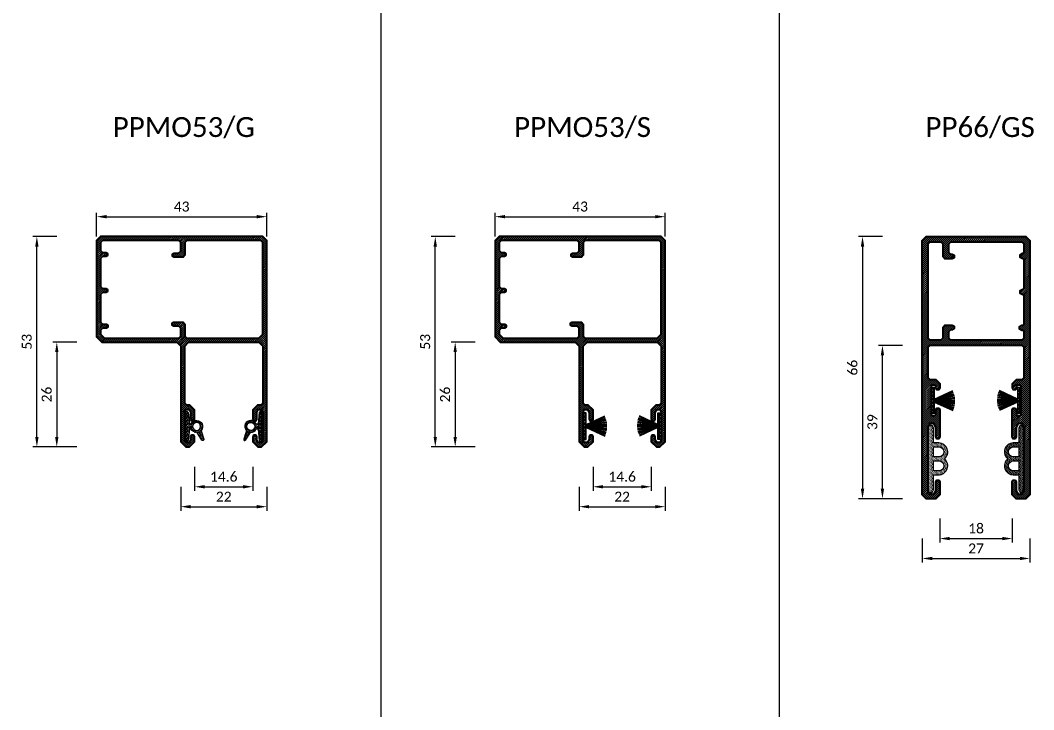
# Model space of a CAD drawing. Header units: millimetres. Extents: x 0 to 7790, y 0 to 17467.
# Drawn here: x 254.6 to 508.9, y 15186.9 to 15360 of the extents above; entities that cross this region are included whole.
import ezdxf

# ---------------------------------------------------------------- set-up
doc = ezdxf.new("R2010")
doc.units = ezdxf.units.MM
doc.header["$PDMODE"] = 35
doc.layers.get('0').update_dxf_attribs({"lineweight": 15})
for name, color, linetype, lineweight in [('_MB_kreskowanie_profile_0.09', 7, 'Continuous', 9), ('_MB_kreskowanie_uszczelki_0.09', 252, 'Continuous', 9), ('_MB_profile_0.25', 7, 'Continuous', 25), ('_MB_ramka_0.15', 124, 'Continuous', 15), ('_MB_solid', 7, 'Continuous', 9), ('_MB_tekst_0.25', 40, 'Continuous', 25), ('_MB_uszczelki_0.15', 140, 'Continuous', 15), ('_MB_wymiar_detal_0.09', 94, 'Continuous', 9)]:
    doc.layers.add(name, color=color, linetype=linetype, lineweight=lineweight)
doc.styles.add('_MB_Calibri_Light_2.5', font='calibril.ttf', dxfattribs={"height": 2.5})
doc.dimstyles.new('_MB_detal', dxfattribs={"dimscale": 10, "dimtxt": 2.5, "dimasz": 2.5, "dimexe": 1, "dimexo": 1, "dimgap": 1.25, "dimtad": 1, "dimdsep": 46, "dimtxsty": '_MB_Calibri_Light_2.5', "dimcen": -2.5, "dimclrd": 256, "dimclre": 256, "dimclrt": 40, "dimazin": 0, "dimtfac": 0.2, "dimtmove": 1, "dimatfit": 1, "dimfxl": 5, "dimfxlon": 1, "dimtolj": 1, "dimlwd": -1, "dimlwe": -1, "dimarcsym": 0})

# ---------------------------------------------------------------- blocks, each defined once
blk = doc.blocks.new('*D581')
at = {"layer": '_MB_wymiar_detal_0.09', "transparency": 16777216}
for p, q in [((268.73, 15279.18), (262.73, 15279.18)), ((263.73, 15276.68), (263.73, 15255.38)), ((268.73, 15252.88), (262.73, 15252.88))]:
    blk.add_line(p, q, dxfattribs=at)
for points in [[(263.31, 15276.68), (264.15, 15276.68), (263.73, 15279.18)], [(263.31, 15255.38), (264.15, 15255.38), (263.73, 15252.88)]]:
    blk.add_solid(points, dxfattribs=at)
at = {"layer": 'Defpoints', "color": 0, "transparency": 16777216}
for p in [(275.03, 15279.18), (263.73, 15252.88), (296.13, 15252.88)]:
    blk.add_point(p, dxfattribs=at)
at = {"layer": '_MB_wymiar_detal_0.09', "color": 40, "transparency": 16777216, "insert": (261.2, 15266.03), "char_height": 2.5, "attachment_point": 5, "rotation": 90, "style": '_MB_Calibri_Light_2.5'}
blk.add_mtext('26', dxfattribs=at)
blk = doc.blocks.new('*D582')
at = {"layer": '_MB_wymiar_detal_0.09', "transparency": 16777216}
for p, q in [((263.73, 15305.68), (257.73, 15305.68)), ((258.73, 15255.38), (258.73, 15303.18)), ((263.73, 15252.88), (257.73, 15252.88))]:
    blk.add_line(p, q, dxfattribs=at)
for points in [[(258.31, 15303.18), (259.15, 15303.18), (258.73, 15305.68)], [(258.31, 15255.38), (259.15, 15255.38), (258.73, 15252.88)]]:
    blk.add_solid(points, dxfattribs=at)
at = {"layer": 'Defpoints', "color": 0, "transparency": 16777216}
for p in [(258.73, 15305.68), (274.72, 15305.68), (296.13, 15252.88)]:
    blk.add_point(p, dxfattribs=at)
at = {"layer": '_MB_wymiar_detal_0.09', "color": 40, "transparency": 16777216, "insert": (256.2, 15279.28), "char_height": 2.5, "attachment_point": 5, "rotation": 90, "style": '_MB_Calibri_Light_2.5'}
blk.add_mtext('53', dxfattribs=at)
blk = doc.blocks.new('*D583')
at = {"layer": '_MB_wymiar_detal_0.09', "transparency": 16777216}
for p, q in [((294.83, 15242.88), (294.83, 15236.88)), ((316.43, 15242.88), (316.43, 15236.88)), ((297.33, 15237.88), (313.93, 15237.88))]:
    blk.add_line(p, q, dxfattribs=at)
for points in [[(297.33, 15238.3), (297.33, 15237.46), (294.83, 15237.88)], [(313.93, 15238.3), (313.93, 15237.46), (316.43, 15237.88)]]:
    blk.add_solid(points, dxfattribs=at)
at = {"layer": 'Defpoints', "color": 0, "transparency": 16777216}
for p in [(294.83, 15254.18), (316.43, 15254.18), (316.43, 15237.88)]:
    blk.add_point(p, dxfattribs=at)
at = {"layer": '_MB_wymiar_detal_0.09', "color": 40, "transparency": 16777216, "insert": (305.63, 15240.39), "char_height": 2.5, "attachment_point": 5, "style": '_MB_Calibri_Light_2.5'}
blk.add_mtext('22', dxfattribs=at)
blk = doc.blocks.new('*D584')
at = {"layer": '_MB_wymiar_detal_0.09', "transparency": 16777216}
for p, q in [((273.73, 15305.68), (273.73, 15311.68)), ((316.43, 15305.68), (316.43, 15311.68)), ((276.23, 15310.68), (313.93, 15310.68))]:
    blk.add_line(p, q, dxfattribs=at)
for points in [[(276.23, 15311.1), (276.23, 15310.26), (273.73, 15310.68)], [(313.93, 15311.1), (313.93, 15310.26), (316.43, 15310.68)]]:
    blk.add_solid(points, dxfattribs=at)
at = {"layer": 'Defpoints', "color": 0, "transparency": 16777216}
for p in [(316.43, 15310.68), (273.73, 15304.68), (316.43, 15304.68)]:
    blk.add_point(p, dxfattribs=at)
at = {"layer": '_MB_wymiar_detal_0.09', "color": 40, "transparency": 16777216, "insert": (295.08, 15313.21), "char_height": 2.5, "attachment_point": 5, "style": '_MB_Calibri_Light_2.5'}
blk.add_mtext('43', dxfattribs=at)
blk = doc.blocks.new('*D585')
at = {"layer": '_MB_wymiar_detal_0.09', "transparency": 16777216}
for p, q in [((298.33, 15247.88), (298.33, 15241.88)), ((312.93, 15247.88), (312.93, 15241.88)), ((300.83, 15242.88), (310.43, 15242.88))]:
    blk.add_line(p, q, dxfattribs=at)
for points in [[(300.83, 15243.3), (300.83, 15242.46), (298.33, 15242.88)], [(310.43, 15243.3), (310.43, 15242.46), (312.93, 15242.88)]]:
    blk.add_solid(points, dxfattribs=at)
at = {"layer": 'Defpoints', "color": 0, "transparency": 16777216}
for p in [(298.33, 15254.78), (312.93, 15254.78), (312.93, 15242.88)]:
    blk.add_point(p, dxfattribs=at)
at = {"layer": '_MB_wymiar_detal_0.09', "color": 40, "transparency": 16777216, "insert": (305.63, 15245.41), "char_height": 2.5, "attachment_point": 5, "style": '_MB_Calibri_Light_2.5'}
blk.add_mtext('\\A1;14.6', dxfattribs=at)
blk = doc.blocks.new("-U1'PR")
at = {"layer": '_MB_kreskowanie_uszczelki_0.09', "transparency": 33554687}
h = blk.add_hatch(dxfattribs=at)
h.set_pattern_fill('DOTS', color=256, scale=0.2, angle=-45, style=0)
h.set_pattern_definition([(315, (-5304.15352, -16174.49385), (0.3367596045, 0.1122532015), [0, -0.3175])])
h.paths.add_polyline_path([(3.4, 0), (3.65, 0.25), (3.65, 0.34), (3.43, 0.59), (0.59, 0.89), (0.5, 0.99), (0.5, 1.26), (0.56, 1.35, 1.144878), (-1.09, 3.83), (-1.19, 3.8), (-3.33, 4.48, 0.876976), (-3.54, 4.03), (-1.65, 2.82), (-1.6, 2.74, 0.293638), (-0.76, 1.35), (-0.7, 1.26), (-0.7, 0.99), (-0.79, 0.89), (-3.63, 0.59), (-3.85, 0.34), (-3.85, 0.25), (-3.6, 0)])
h.paths.add_polyline_path([(-0.1, 3.7, -1), (-0.1, 1.7, -1)], flags=16)
at = {"layer": '_MB_uszczelki_0.15'}
blk.add_lwpolyline([(0.5, 1.26), (0.56, 1.35, 1.144878), (-1.09, 3.83), (-1.19, 3.8), (-3.33, 4.48, 0.876976), (-3.54, 4.03), (-1.65, 2.82), (-1.6, 2.74, 0.293638), (-0.76, 1.35), (-0.7, 1.26), (-0.7, 0.99), (-0.79, 0.89), (-3.63, 0.59), (-3.85, 0.34), (-3.85, 0.25), (-3.6, 0), (3.4, 0), (3.65, 0.25), (3.65, 0.34), (3.43, 0.59), (0.59, 0.89), (0.5, 0.99)], format="xyb", close=True, dxfattribs=at)
blk.add_circle((-0.1, 2.7), 1, dxfattribs=at)
blk = doc.blocks.new("-PPMO'53")
at = {"layer": '_MB_kreskowanie_profile_0.09', "transparency": 33554687}
h = blk.add_hatch(dxfattribs=at)
h.set_pattern_fill('JIS_WOOD', color=256, scale=0.5, style=0)
h.set_pattern_definition([(45, (15124.365, -5139.6025), (-0.2499999996, 0.2499999996), [])])
h.paths.add_polyline_path([(23.1, -26.5), (40.7, -26.5), (41.7, -27.5), (41.7, -41.8), (41.2, -42.3), (40.4, -42.3), (39.2, -43.5), (39.2, -45.8), (39.45, -46.23), (39.95, -46.23), (40.2, -45.8), (40.2, -44.05), (40.58, -43.4), (41.33, -43.4), (41.7, -44.05), (41.7, -51.05), (41.33, -51.7), (40.58, -51.7), (40.2, -51.05), (40.2, -50.3), (39.95, -49.87), (39.45, -49.87), (39.2, -50.3), (39.2, -51.5), (40.5, -52.8), (41.4, -52.8), (42.7, -51.5), (42.7, -1), (41.7, 0), (1, 0), (0, -1), (0, -25.2), (1.3, -26.5), (20.1, -26.5), (21.1, -27.5), (21.1, -51.5), (22.4, -52.8), (23.3, -52.8), (24.6, -51.5), (24.6, -50.3), (24.35, -49.87), (23.85, -49.87), (23.6, -50.3), (23.6, -51.05), (23.23, -51.7), (22.48, -51.7), (22.1, -51.05), (22.1, -44.05), (22.48, -43.4), (23.23, -43.4), (23.6, -44.05), (23.6, -45.8), (23.85, -46.23), (24.35, -46.23), (24.6, -45.8), (24.6, -43.5), (23.4, -42.3), (22.6, -42.3), (22.1, -41.8), (22.1, -27.5)])
h.paths.add_polyline_path([(22.6, -25.5), (22.1, -25), (22.1, -22), (21.7, -21.5), (19.4, -21.5), (18.97, -21.75), (18.97, -22.25), (19.4, -22.5), (20.6, -22.5), (21.1, -23), (21.1, -25), (20.6, -25.5), (2, -25.5), (1, -24.5), (1, -23.5), (1.5, -23), (2.4, -23), (2.83, -22.75), (2.83, -22.25), (2.4, -22), (1.5, -22), (1, -21.5), (1, -14.5), (1.5, -14), (2.3, -14), (2.73, -13.75), (2.73, -13.25), (2.3, -13), (1.5, -13), (1, -12.5), (1, -5.5), (1.5, -5), (2.3, -5), (2.73, -4.75), (2.73, -4.25), (2.3, -4), (1.5, -4), (1, -3.5), (1, -1.5), (1.5, -1), (20.6, -1), (21.1, -1.5), (21.1, -3.7), (20.6, -4.2), (19.5, -4.2), (19.07, -4.45), (19.07, -4.95), (19.5, -5.2), (21.7, -5.2), (22.1, -4.7), (22.1, -1.5), (22.6, -1), (41.2, -1), (41.7, -1.5), (41.7, -13.25), (41.7, -24.5), (40.7, -25.5)], flags=16)
at = {"layer": '_MB_solid', "transparency": 33554687}
h = blk.add_hatch(color=256, dxfattribs=at)
h.dxf.hatch_style = 1
h.paths.add_polyline_path([(42.7, -1), (41.7, 0), (1, 0), (0, -1), (0, -25.2), (1.3, -26.5), (20.1, -26.5), (21.1, -27.5), (21.1, -51.5), (22.4, -52.8), (23.3, -52.8), (24.6, -51.5), (24.6, -50.3), (24.35, -49.87), (23.85, -49.87), (23.6, -50.3), (23.6, -51.05), (23.23, -51.7), (22.48, -51.7), (22.1, -51.05), (22.1, -44.05), (22.48, -43.4), (23.23, -43.4), (23.6, -44.05), (23.6, -45.8), (23.85, -46.23), (24.35, -46.23), (24.6, -45.8), (24.6, -43.5), (23.4, -42.3), (22.6, -42.3), (22.1, -41.8), (22.1, -27.5), (23.1, -26.5), (40.7, -26.5), (41.7, -27.5), (41.7, -41.8), (41.2, -42.3), (40.4, -42.3), (39.2, -43.5), (39.2, -45.8), (39.45, -46.23), (39.95, -46.23), (40.2, -45.8), (40.2, -44.05), (40.58, -43.4), (41.33, -43.4), (41.7, -44.05), (41.7, -51.05), (41.33, -51.7), (40.58, -51.7), (40.2, -51.05), (40.2, -50.3), (39.95, -49.87), (39.45, -49.87), (39.2, -50.3), (39.2, -51.5), (40.5, -52.8), (41.4, -52.8), (42.7, -51.5)])
h.paths.add_polyline_path([(22.6, -25.5), (22.1, -25), (22.1, -22), (21.7, -21.5), (19.4, -21.5), (18.97, -21.75), (18.97, -22.25), (19.4, -22.5), (20.6, -22.5), (21.1, -23), (21.1, -25), (20.6, -25.5), (2, -25.5), (1, -24.5), (1, -23.5), (1.5, -23), (2.4, -23), (2.83, -22.75), (2.83, -22.25), (2.4, -22), (1.5, -22), (1, -21.5), (1, -14.5), (1.5, -14), (2.3, -14), (2.73, -13.75), (2.73, -13.25), (2.3, -13), (1.5, -13), (1, -12.5), (1, -5.5), (1.5, -5), (2.3, -5), (2.73, -4.75), (2.73, -4.25), (2.3, -4), (1.5, -4), (1, -3.5), (1, -1.5), (1.5, -1), (20.6, -1), (21.1, -1.5), (21.1, -3.7), (20.6, -4.2), (19.5, -4.2), (19.07, -4.45), (19.07, -4.95), (19.5, -5.2), (21.7, -5.2), (22.1, -4.7), (22.1, -1.5), (22.6, -1), (41.2, -1), (41.7, -1.5), (41.7, -13.25), (41.7, -24.5), (40.7, -25.5)], flags=16)
at = {"layer": '_MB_profile_0.25'}
for points in [[(22.4, -52.8), (23.3, -52.8), (24.6, -51.5), (24.6, -50.3), (24.35, -49.87), (23.85, -49.87), (23.6, -50.3), (23.6, -51.05), (23.23, -51.7), (22.48, -51.7), (22.1, -51.05), (22.1, -44.05), (22.48, -43.4), (23.23, -43.4), (23.6, -44.05), (23.6, -45.8), (23.85, -46.23), (24.35, -46.23), (24.6, -45.8), (24.6, -43.5), (23.4, -42.3), (22.6, -42.3), (22.1, -41.8), (22.1, -27.5), (23.1, -26.5), (40.7, -26.5), (41.7, -27.5), (41.7, -41.8), (41.2, -42.3), (40.4, -42.3), (39.2, -43.5), (39.2, -45.8), (39.45, -46.23), (39.95, -46.23), (40.2, -45.8), (40.2, -44.05), (40.58, -43.4), (41.33, -43.4), (41.7, -44.05), (41.7, -51.05), (41.33, -51.7), (40.58, -51.7), (40.2, -51.05), (40.2, -50.3), (39.95, -49.87), (39.45, -49.87), (39.2, -50.3), (39.2, -51.5), (40.5, -52.8), (41.4, -52.8), (42.7, -51.5), (42.7, -1), (41.7, 0), (1, 0), (0, -1), (0, -25.2), (1.3, -26.5), (20.1, -26.5), (21.1, -27.5), (21.1, -51.5)], [(22.1, -4.7), (21.7, -5.2), (19.5, -5.2), (19.07, -4.95), (19.07, -4.45), (19.5, -4.2), (20.6, -4.2), (21.1, -3.7), (21.1, -1.5), (20.6, -1), (1.5, -1), (1, -1.5), (1, -3.5), (1.5, -4), (2.3, -4), (2.73, -4.25), (2.73, -4.75), (2.3, -5), (1.5, -5), (1, -5.5), (1, -12.5), (1.5, -13), (2.3, -13), (2.73, -13.25), (2.73, -13.75), (2.3, -14), (1.5, -14), (1, -14.5), (1, -21.5), (1.5, -22), (2.4, -22), (2.83, -22.25), (2.83, -22.75), (2.4, -23), (1.5, -23), (1, -23.5), (1, -24.5), (2, -25.5), (20.6, -25.5), (21.1, -25), (21.1, -23), (20.6, -22.5), (19.4, -22.5), (18.97, -22.25), (18.97, -21.75), (19.4, -21.5), (21.7, -21.5), (22.1, -22), (22.1, -25), (22.6, -25.5), (40.7, -25.5), (41.7, -24.5), (41.7, -13.25), (41.7, -1.5), (41.2, -1), (22.6, -1), (22.1, -1.5)]]:
    blk.add_lwpolyline(points, close=True, dxfattribs=at)
blk = doc.blocks.new("-PPMO53'G")
blk.add_blockref("-PPMO'53", (0, 0))
at = {"xscale": -1, "rotation": 270}
blk.add_blockref("-U1'PR", (22.4, -47.55), dxfattribs=at)
at = {"rotation": 90}
blk.add_blockref("-U1'PR", (41.4, -47.55), dxfattribs=at)
blk = doc.blocks.new('*D586')
at = {"layer": '_MB_wymiar_detal_0.09', "transparency": 16777216}
for p, q in [((368.73, 15279.18), (362.73, 15279.18)), ((363.73, 15276.68), (363.73, 15255.38)), ((368.73, 15252.88), (362.73, 15252.88))]:
    blk.add_line(p, q, dxfattribs=at)
for points in [[(363.31, 15276.68), (364.15, 15276.68), (363.73, 15279.18)], [(363.31, 15255.38), (364.15, 15255.38), (363.73, 15252.88)]]:
    blk.add_solid(points, dxfattribs=at)
at = {"layer": 'Defpoints', "color": 0, "transparency": 16777216}
for p in [(375.03, 15279.18), (363.73, 15252.88), (396.13, 15252.88)]:
    blk.add_point(p, dxfattribs=at)
at = {"layer": '_MB_wymiar_detal_0.09', "color": 40, "transparency": 16777216, "insert": (361.2, 15266.03), "char_height": 2.5, "attachment_point": 5, "rotation": 90, "style": '_MB_Calibri_Light_2.5'}
blk.add_mtext('26', dxfattribs=at)
blk = doc.blocks.new('*D587')
at = {"layer": '_MB_wymiar_detal_0.09', "transparency": 16777216}
for p, q in [((363.73, 15305.68), (357.73, 15305.68)), ((358.73, 15255.38), (358.73, 15303.18)), ((363.73, 15252.88), (357.73, 15252.88))]:
    blk.add_line(p, q, dxfattribs=at)
for points in [[(358.31, 15303.18), (359.15, 15303.18), (358.73, 15305.68)], [(358.31, 15255.38), (359.15, 15255.38), (358.73, 15252.88)]]:
    blk.add_solid(points, dxfattribs=at)
at = {"layer": 'Defpoints', "color": 0, "transparency": 16777216}
for p in [(358.73, 15305.68), (374.73, 15305.68), (396.13, 15252.88)]:
    blk.add_point(p, dxfattribs=at)
at = {"layer": '_MB_wymiar_detal_0.09', "color": 40, "transparency": 16777216, "insert": (356.2, 15279.28), "char_height": 2.5, "attachment_point": 5, "rotation": 90, "style": '_MB_Calibri_Light_2.5'}
blk.add_mtext('53', dxfattribs=at)
blk = doc.blocks.new('*D588')
at = {"layer": '_MB_wymiar_detal_0.09', "transparency": 16777216}
for p, q in [((394.83, 15242.88), (394.83, 15236.88)), ((416.43, 15242.88), (416.43, 15236.88)), ((397.33, 15237.88), (413.93, 15237.88))]:
    blk.add_line(p, q, dxfattribs=at)
for points in [[(397.33, 15238.3), (397.33, 15237.46), (394.83, 15237.88)], [(413.93, 15238.3), (413.93, 15237.46), (416.43, 15237.88)]]:
    blk.add_solid(points, dxfattribs=at)
at = {"layer": 'Defpoints', "color": 0, "transparency": 16777216}
for p in [(394.83, 15254.18), (416.43, 15254.18), (416.43, 15237.88)]:
    blk.add_point(p, dxfattribs=at)
at = {"layer": '_MB_wymiar_detal_0.09', "color": 40, "transparency": 16777216, "insert": (405.63, 15240.39), "char_height": 2.5, "attachment_point": 5, "style": '_MB_Calibri_Light_2.5'}
blk.add_mtext('22', dxfattribs=at)
blk = doc.blocks.new('*D589')
at = {"layer": '_MB_wymiar_detal_0.09', "transparency": 16777216}
for p, q in [((373.73, 15305.68), (373.73, 15311.68)), ((416.43, 15305.68), (416.43, 15311.68)), ((376.23, 15310.68), (413.93, 15310.68))]:
    blk.add_line(p, q, dxfattribs=at)
for points in [[(376.23, 15311.1), (376.23, 15310.26), (373.73, 15310.68)], [(413.93, 15311.1), (413.93, 15310.26), (416.43, 15310.68)]]:
    blk.add_solid(points, dxfattribs=at)
at = {"layer": 'Defpoints', "color": 0, "transparency": 16777216}
for p in [(416.43, 15310.68), (373.73, 15304.68), (416.43, 15304.68)]:
    blk.add_point(p, dxfattribs=at)
at = {"layer": '_MB_wymiar_detal_0.09', "color": 40, "transparency": 16777216, "insert": (395.08, 15313.21), "char_height": 2.5, "attachment_point": 5, "style": '_MB_Calibri_Light_2.5'}
blk.add_mtext('43', dxfattribs=at)
blk = doc.blocks.new('*D590')
at = {"layer": '_MB_wymiar_detal_0.09', "transparency": 16777216}
for p, q in [((398.33, 15247.88), (398.33, 15241.88)), ((412.93, 15247.88), (412.93, 15241.88)), ((400.83, 15242.88), (410.43, 15242.88))]:
    blk.add_line(p, q, dxfattribs=at)
for points in [[(400.83, 15243.3), (400.83, 15242.46), (398.33, 15242.88)], [(410.43, 15243.3), (410.43, 15242.46), (412.93, 15242.88)]]:
    blk.add_solid(points, dxfattribs=at)
at = {"layer": 'Defpoints', "color": 0, "transparency": 16777216}
for p in [(398.33, 15254.78), (412.93, 15254.78), (412.93, 15242.88)]:
    blk.add_point(p, dxfattribs=at)
at = {"layer": '_MB_wymiar_detal_0.09', "color": 40, "transparency": 16777216, "insert": (405.63, 15245.41), "char_height": 2.5, "attachment_point": 5, "style": '_MB_Calibri_Light_2.5'}
blk.add_mtext('\\A1;14.6', dxfattribs=at)
blk = doc.blocks.new("-6.7'600")
at = {"layer": '_MB_kreskowanie_uszczelki_0.09', "transparency": 33554687}
h = blk.add_hatch(dxfattribs=at)
h.set_pattern_fill('DOTS', color=256, scale=0.2, angle=45, style=0)
h.paths.add_polyline_path([(0, 3.35), (0.8, 3.35), (0.8, -3.35), (0, -3.35)])
at = {"layer": '_MB_uszczelki_0.15'}
for p, q in [((0.8, 0.37), (5.44, 2.54)), ((0.8, 0.33), (5.55, 2.27)), ((0.8, 0.28), (5.66, 2)), ((0.8, 0.24), (5.75, 1.72)), ((0.8, 0.2), (5.82, 1.44)), ((0.8, 0.16), (5.89, 1.16)), ((0.8, 0.12), (5.94, 0.87)), ((0.8, 0.08), (5.97, 0.58)), ((0.8, 0.04), (5.99, 0.29)), ((0.8, 0), (6, 0)), ((0.8, -0.04), (5.99, -0.29)), ((0.8, -0.08), (5.97, -0.58)), ((0.8, -0.12), (5.94, -0.87)), ((0.8, -0.16), (5.89, -1.16)), ((0.8, -0.2), (5.82, -1.44)), ((0.8, -0.24), (5.75, -1.72)), ((0.8, -0.28), (5.66, -2)), ((0.8, -0.33), (5.55, -2.27)), ((0.8, -0.37), (5.44, -2.54))]:
    blk.add_line(p, q, dxfattribs=at)
blk.add_lwpolyline([(0, -3.35), (0.8, -3.35), (0.8, 3.35), (0, 3.35)], close=True, dxfattribs=at)
blk = doc.blocks.new("-PPMO53'S")
for name, p in [("-PPMO'53", (0, 0)), ("-6.7'600", (22.1, -47.55))]:
    blk.add_blockref(name, p)
at = {"xscale": -1}
blk.add_blockref("-6.7'600", (41.7, -47.55), dxfattribs=at)
blk = doc.blocks.new('*D659')
at = {"layer": '_MB_wymiar_detal_0.09', "transparency": 16777216}
for p, q in [((475.97, 15278.38), (469.97, 15278.38)), ((470.97, 15242.38), (470.97, 15275.88)), ((475.97, 15239.88), (469.97, 15239.88))]:
    blk.add_line(p, q, dxfattribs=at)
for points in [[(470.55, 15275.88), (471.39, 15275.88), (470.97, 15278.38)], [(470.55, 15242.38), (471.39, 15242.38), (470.97, 15239.88)]]:
    blk.add_solid(points, dxfattribs=at)
at = {"layer": 'Defpoints', "color": 0, "transparency": 16777216}
for p in [(470.97, 15278.38), (482.87, 15278.38), (481.97, 15239.88)]:
    blk.add_point(p, dxfattribs=at)
at = {"layer": '_MB_wymiar_detal_0.09', "color": 40, "transparency": 16777216, "insert": (468.44, 15259.13), "char_height": 2.5, "attachment_point": 5, "rotation": 90, "style": '_MB_Calibri_Light_2.5'}
blk.add_mtext('39', dxfattribs=at)
blk = doc.blocks.new('*D660')
at = {"layer": '_MB_wymiar_detal_0.09', "transparency": 16777216}
for p, q in [((480.97, 15229.88), (480.97, 15223.88)), ((507.97, 15229.88), (507.97, 15223.88)), ((483.47, 15224.88), (505.47, 15224.88))]:
    blk.add_line(p, q, dxfattribs=at)
for points in [[(483.47, 15225.3), (483.47, 15224.46), (480.97, 15224.88)], [(505.47, 15225.3), (505.47, 15224.46), (507.97, 15224.88)]]:
    blk.add_solid(points, dxfattribs=at)
at = {"layer": 'Defpoints', "color": 0, "transparency": 16777216}
for p in [(480.97, 15240.88), (507.97, 15240.88), (507.97, 15224.88)]:
    blk.add_point(p, dxfattribs=at)
at = {"layer": '_MB_wymiar_detal_0.09', "color": 40, "transparency": 16777216, "insert": (494.47, 15227.4), "char_height": 2.5, "attachment_point": 5, "style": '_MB_Calibri_Light_2.5'}
blk.add_mtext('27', dxfattribs=at)
blk = doc.blocks.new('*D661')
at = {"layer": '_MB_wymiar_detal_0.09', "transparency": 16777216}
for p, q in [((470.97, 15305.68), (464.97, 15305.68)), ((465.97, 15303.18), (465.97, 15242.38)), ((470.97, 15239.88), (464.97, 15239.88))]:
    blk.add_line(p, q, dxfattribs=at)
for points in [[(465.55, 15303.18), (466.39, 15303.18), (465.97, 15305.68)], [(465.55, 15242.38), (466.39, 15242.38), (465.97, 15239.88)]]:
    blk.add_solid(points, dxfattribs=at)
at = {"layer": 'Defpoints', "color": 0, "transparency": 16777216}
for p in [(482.19, 15305.68), (465.97, 15239.88), (481.97, 15239.88)]:
    blk.add_point(p, dxfattribs=at)
at = {"layer": '_MB_wymiar_detal_0.09', "color": 40, "transparency": 16777216, "insert": (463.45, 15272.78), "char_height": 2.5, "attachment_point": 5, "rotation": 90, "style": '_MB_Calibri_Light_2.5'}
blk.add_mtext('66', dxfattribs=at)
blk = doc.blocks.new('*D662')
at = {"layer": '_MB_wymiar_detal_0.09', "transparency": 16777216}
for p, q in [((485.37, 15234.88), (485.37, 15228.88)), ((503.57, 15234.88), (503.57, 15228.88)), ((487.87, 15229.88), (501.07, 15229.88))]:
    blk.add_line(p, q, dxfattribs=at)
for points in [[(487.87, 15230.3), (487.87, 15229.46), (485.37, 15229.88)], [(501.07, 15230.3), (501.07, 15229.46), (503.57, 15229.88)]]:
    blk.add_solid(points, dxfattribs=at)
at = {"layer": 'Defpoints', "color": 0, "transparency": 16777216}
for p in [(485.37, 15241.93), (503.57, 15241.37), (503.57, 15229.88)]:
    blk.add_point(p, dxfattribs=at)
at = {"layer": '_MB_wymiar_detal_0.09', "color": 40, "transparency": 16777216, "insert": (494.47, 15232.41), "char_height": 2.5, "attachment_point": 5, "style": '_MB_Calibri_Light_2.5'}
blk.add_mtext('18', dxfattribs=at)
blk = doc.blocks.new("-U2'PR")
at = {"layer": '_MB_kreskowanie_uszczelki_0.09', "transparency": 33554687}
h = blk.add_hatch(dxfattribs=at)
h.set_pattern_fill('DOTS', color=256, scale=0.2, angle=45)
h.paths.add_polyline_path([(1.4, 7.8), (1.05, 8.41), (0.35, 8.41), (0, 7.8), (0, -7.8), (0.35, -8.41), (1.05, -8.41), (1.4, -7.8), (1.4, -4), (2.75, -4, 0.707107), (4.16, 0, 0.707928), (2.75, 4), (1.4, 4)])
h.paths.add_polyline_path([(1.4, 3), (2.75, 3, -1), (2.75, 0.5), (1.4, 0.5)], flags=16)
h.paths.add_polyline_path([(1.4, -0.5), (2.75, -0.5, -1), (2.75, -3), (1.4, -3)], flags=16)
at = {"layer": '_MB_uszczelki_0.15'}
for p, q in [((2.45, 4), (2.83, 4)), ((2.75, 3), (2.75, 3)), ((2.75, 0.5), (2.75, 0.5)), ((2.75, -0.5), (2.75, -0.5)), ((2.75, -3), (2.75, -3))]:
    blk.add_line(p, q, dxfattribs=at)
for points in [[(4.16, 0, -0.707107), (2.75, -4), (1.4, -4), (1.4, -7.8), (1.05, -8.41), (0.35, -8.41), (0, -7.8), (0, 7.8), (0.35, 8.41), (1.05, 8.41), (1.4, 7.8), (1.4, 4), (2.75, 4, -0.707928)], [(2.75, 3), (1.4, 3), (1.4, 0.5), (2.75, 0.5, 1)], [(2.75, -0.5), (1.4, -0.5), (1.4, -3), (2.75, -3, 1)]]:
    blk.add_lwpolyline(points, format="xyb", close=True, dxfattribs=at)
blk = doc.blocks.new('-PP66')
at = {"layer": '_MB_kreskowanie_profile_0.09'}
h = blk.add_hatch(dxfattribs=at)
h.set_pattern_fill('JIS_WOOD', color=256, scale=0.5)
h.set_pattern_definition([(45, (-3689.68076, 358.22133), (-0.25, 0.25), [])])
h.paths.add_polyline_path([(-23.6, -35.9), (-25.1, -35.9), (-25.6, -35.4), (-25.6, -27.8), (-25.1, -27.3), (-1.9, -27.3), (-1.4, -27.8), (-1.4, -35.4), (-1.9, -35.9), (-3.39, -35.9), (-4.39, -36.9), (-4.39, -38), (-4.14, -38.43), (-3.64, -38.43), (-3.39, -38), (-3.39, -37.5), (-3.19, -37.3), (-2.39, -37.3), (-2.19, -37.5), (-2.19, -44.8), (-2.38, -45), (-3.19, -45.02), (-3.39, -44.82), (-3.4, -43.5), (-3.65, -43.07), (-4.15, -43.07), (-4.4, -43.5), (-4.4, -50.3), (-4.15, -50.73), (-3.65, -50.73), (-3.4, -50.3), (-3.4, -47.8), (-2.9, -46.93), (-1.9, -46.93), (-1.4, -47.8), (-1.4, -63.8), (-1.9, -64.67), (-2.9, -64.67), (-3.4, -63.8), (-3.4, -61.6), (-3.65, -61.17), (-4.15, -61.17), (-4.4, -61.6), (-4.4, -64.8), (-3.4, -65.8), (-1, -65.8), (0, -64.8), (0, -1), (-1, 0), (-26, 0), (-27, -1), (-27, -64.8), (-26, -65.8), (-23.6, -65.8), (-22.6, -64.8), (-22.6, -61.6), (-22.85, -61.17), (-23.35, -61.17), (-23.6, -61.6), (-23.6, -63.8), (-24.1, -64.67), (-25.1, -64.67), (-25.6, -63.8), (-25.6, -47.8), (-25.1, -46.93), (-24.1, -46.93), (-23.6, -47.8), (-23.6, -50.3), (-23.35, -50.73), (-22.85, -50.73), (-22.6, -50.3), (-22.6, -43.5), (-22.85, -43.07), (-23.35, -43.07), (-23.6, -43.5), (-23.6, -44.5), (-23.6, -44.8), (-23.8, -45), (-24.6, -45), (-24.8, -44.8), (-24.8, -37.5), (-24.6, -37.3), (-23.8, -37.3), (-23.6, -37.5), (-23.6, -37.8), (-23.6, -38), (-23.35, -38.43), (-22.85, -38.43), (-22.6, -38), (-22.6, -36.9)])
h.paths.add_polyline_path([(-25.1, -25.9), (-25.6, -25.4), (-25.6, -1.9), (-25.1, -1.4), (-22.3, -1.4), (-21.8, -1.9), (-21.8, -5.1), (-21.3, -5.6), (-19.5, -5.6), (-18.98, -5.3), (-18.98, -4.7), (-19.5, -4.4), (-19.9, -4.4), (-20.4, -3.9), (-20.4, -1.9), (-19.9, -1.4), (-1.9, -1.4), (-1.4, -1.9), (-1.4, -3.9), (-1.7, -4.2), (-1.8, -4.2), (-2.41, -4.55), (-2.41, -5.25), (-1.8, -5.6), (-1.7, -5.6), (-1.4, -5.9), (-1.4, -12.9), (-1.7, -13.2), (-1.8, -13.2), (-2.41, -13.55), (-2.41, -14.25), (-1.8, -14.6), (-1.7, -14.6), (-1.4, -14.9), (-1.4, -21.9), (-1.7, -22.2), (-1.9, -22.2), (-2, -22.2), (-2.61, -22.55), (-2.61, -23.25), (-2, -23.6), (-1.9, -23.6), (-1.7, -23.6), (-1.4, -23.9), (-1.4, -25.4), (-1.9, -25.9), (-19.9, -25.9), (-20.4, -25.4), (-20.4, -23.9), (-19.9, -23.4), (-19.5, -23.4), (-18.98, -23.1), (-18.98, -22.5), (-19.5, -22.2), (-21.3, -22.2), (-21.8, -22.7), (-21.8, -25.4), (-22.3, -25.9)], flags=16)
at = {"layer": '_MB_solid'}
h = blk.add_hatch(color=256, dxfattribs=at)
h.dxf.hatch_style = 1
h.paths.add_polyline_path([(0, -1), (-1, 0), (-26, 0), (-27, -1), (-27, -64.8), (-26, -65.8), (-23.6, -65.8), (-22.6, -64.8), (-22.6, -61.6), (-22.85, -61.17), (-23.35, -61.17), (-23.6, -61.6), (-23.6, -63.8), (-24.1, -64.67), (-25.1, -64.67), (-25.6, -63.8), (-25.6, -47.8), (-25.1, -46.93), (-24.1, -46.93), (-23.6, -47.8), (-23.6, -50.3), (-23.35, -50.73), (-22.85, -50.73), (-22.6, -50.3), (-22.6, -43.5), (-22.85, -43.07), (-23.35, -43.07), (-23.6, -43.5), (-23.6, -44.5), (-23.6, -44.8), (-23.8, -45), (-24.6, -45), (-24.8, -44.8), (-24.8, -37.5), (-24.6, -37.3), (-23.8, -37.3), (-23.6, -37.5), (-23.6, -37.8), (-23.6, -38), (-23.35, -38.43), (-22.85, -38.43), (-22.6, -38), (-22.6, -36.9), (-23.6, -35.9), (-25.1, -35.9), (-25.6, -35.4), (-25.6, -27.8), (-25.1, -27.3), (-1.9, -27.3), (-1.4, -27.8), (-1.4, -35.4), (-1.9, -35.9), (-3.39, -35.9), (-4.39, -36.9), (-4.39, -38), (-4.14, -38.43), (-3.64, -38.43), (-3.39, -38), (-3.39, -37.5), (-3.19, -37.3), (-2.39, -37.3), (-2.19, -37.5), (-2.19, -44.8), (-2.38, -45), (-3.19, -45.02), (-3.39, -44.82), (-3.4, -43.5), (-3.65, -43.07), (-4.15, -43.07), (-4.4, -43.5), (-4.4, -50.3), (-4.15, -50.73), (-3.65, -50.73), (-3.4, -50.3), (-3.4, -47.8), (-2.9, -46.93), (-1.9, -46.93), (-1.4, -47.8), (-1.4, -63.8), (-1.9, -64.67), (-2.9, -64.67), (-3.4, -63.8), (-3.4, -61.6), (-3.65, -61.17), (-4.15, -61.17), (-4.4, -61.6), (-4.4, -64.8), (-3.4, -65.8), (-1, -65.8), (0, -64.8)])
h.paths.add_polyline_path([(-19.9, -25.9), (-20.4, -25.4), (-20.4, -23.9), (-19.9, -23.4), (-19.5, -23.4), (-18.98, -23.1), (-18.98, -22.5), (-19.5, -22.2), (-21.3, -22.2), (-21.8, -22.7), (-21.8, -25.4), (-22.3, -25.9), (-25.1, -25.9), (-25.6, -25.4), (-25.6, -1.9), (-25.1, -1.4), (-22.3, -1.4), (-21.8, -1.9), (-21.8, -5.1), (-21.3, -5.6), (-19.5, -5.6), (-18.98, -5.3), (-18.98, -4.7), (-19.5, -4.4), (-19.9, -4.4), (-20.4, -3.9), (-20.4, -1.9), (-19.9, -1.4), (-1.9, -1.4), (-1.4, -1.9), (-1.4, -3.9), (-1.7, -4.2), (-1.8, -4.2), (-2.41, -4.55), (-2.41, -5.25), (-1.8, -5.6), (-1.7, -5.6), (-1.4, -5.9), (-1.4, -12.9), (-1.7, -13.2), (-1.8, -13.2), (-2.41, -13.55), (-2.41, -14.25), (-1.8, -14.6), (-1.7, -14.6), (-1.4, -14.9), (-1.4, -21.9), (-1.7, -22.2), (-1.9, -22.2), (-2, -22.2), (-2.61, -22.55), (-2.61, -23.25), (-2, -23.6), (-1.9, -23.6), (-1.7, -23.6), (-1.4, -23.9), (-1.4, -25.4), (-1.9, -25.9)], flags=16)
at = {"layer": '_MB_profile_0.25'}
blk.add_lwpolyline([(-4.39, -38), (-4.39, -36.9), (-3.39, -35.9), (-1.9, -35.9), (-1.4, -35.4), (-1.4, -27.8), (-1.9, -27.3), (-25.1, -27.3), (-25.6, -27.8), (-25.6, -35.4), (-25.1, -35.9), (-23.6, -35.9), (-22.6, -36.9), (-22.6, -38), (-22.85, -38.43), (-23.35, -38.43), (-23.6, -38), (-23.6, -37.8), (-23.6, -37.5), (-23.8, -37.3), (-24.6, -37.3), (-24.8, -37.5), (-24.8, -44.8), (-24.6, -45), (-23.8, -45), (-23.6, -44.8), (-23.6, -43.5), (-23.35, -43.07), (-22.85, -43.07), (-22.6, -43.5), (-22.6, -50.3), (-22.85, -50.73), (-23.35, -50.73), (-23.6, -50.3), (-23.6, -47.8), (-24.1, -46.93), (-25.1, -46.93), (-25.6, -47.8), (-25.6, -63.8), (-25.1, -64.67), (-24.1, -64.67), (-23.6, -63.8), (-23.6, -61.6), (-23.35, -61.17), (-22.85, -61.17), (-22.6, -61.6), (-22.6, -64.8), (-23.6, -65.8), (-26, -65.8), (-27, -64.8), (-27, -1), (-26, 0), (-1, 0), (0, -1), (0, -64.8), (-1, -65.8), (-3.4, -65.8), (-4.4, -64.8), (-4.4, -61.6), (-4.15, -61.17), (-3.65, -61.17), (-3.4, -61.6), (-3.4, -63.8), (-2.9, -64.67), (-1.9, -64.67), (-1.4, -63.8), (-1.4, -47.8), (-1.9, -46.93), (-2.9, -46.93), (-3.4, -47.8), (-3.4, -50.3), (-3.65, -50.73), (-4.15, -50.73), (-4.4, -50.3), (-4.4, -43.5), (-4.15, -43.07), (-3.65, -43.07), (-3.4, -43.5), (-3.39, -44.82), (-3.19, -45.02), (-2.38, -45), (-2.19, -44.8), (-2.19, -37.5), (-2.39, -37.3), (-3.19, -37.3), (-3.39, -37.5), (-3.39, -38), (-3.64, -38.43), (-4.14, -38.43), (-4.39, -38)], dxfattribs=at)
blk.add_lwpolyline([(-19.9, -1.4), (-20.4, -1.9), (-20.4, -3.9), (-19.9, -4.4), (-19.5, -4.4), (-18.98, -4.7), (-18.98, -5.3), (-19.5, -5.6), (-21.3, -5.6), (-21.8, -5.1), (-21.8, -1.9), (-22.3, -1.4), (-25.1, -1.4), (-25.6, -1.9), (-25.6, -25.4), (-25.1, -25.9), (-22.3, -25.9), (-21.8, -25.4), (-21.8, -22.7), (-21.3, -22.2), (-19.5, -22.2), (-18.98, -22.5), (-18.98, -23.1), (-19.5, -23.4), (-19.9, -23.4), (-20.4, -23.9), (-20.4, -25.4), (-19.9, -25.9), (-1.9, -25.9), (-1.4, -25.4), (-1.4, -23.9), (-1.7, -23.6), (-1.9, -23.6), (-2, -23.6), (-2.61, -23.25), (-2.61, -22.55), (-2, -22.2), (-1.9, -22.2), (-1.7, -22.2), (-1.4, -21.9), (-1.4, -14.9), (-1.7, -14.6), (-1.8, -14.6), (-2.41, -14.25), (-2.41, -13.55), (-1.8, -13.2), (-1.7, -13.2), (-1.4, -12.9), (-1.4, -5.9), (-1.7, -5.6), (-1.8, -5.6), (-2.41, -5.25), (-2.41, -4.55), (-1.8, -4.2), (-1.7, -4.2), (-1.4, -3.9), (-1.4, -1.9), (-1.9, -1.4)], close=True, dxfattribs=at)
blk = doc.blocks.new("-PP66'GS")
at = {"xscale": -1, "rotation": 180}
for name, p in [("-6.7'600", (-24.8, -41.15)), ("-U2'PR", (-25.6, -55.8))]:
    blk.add_blockref(name, p, dxfattribs=at)
at = {"xscale": -1}
for name, p in [("-6.7'600", (-2.19, -41.15)), ("-U2'PR", (-1.4, -55.8))]:
    blk.add_blockref(name, p, dxfattribs=at)
at = {"layer": '_MB_tekst_0.25'}
blk.add_blockref('-PP66', (0, 0), dxfattribs=at)

msp = doc.modelspace()

# ---------------------------------------------------------------- linework, layer by layer
at = {"layer": '_MB_ramka_0.15'}
for points in [[(345.081, 15740.68), (345.081, 14790.68)], [(445.081, 15740.68), (445.081, 14790.68)]]:
    msp.add_lwpolyline(points, dxfattribs=at)

# ---------------------------------------------------------------- block references
for name, p in [("-PPMO53'G", (273.731, 15305.68)), ("-PPMO53'S", (373.731, 15305.68)), ("-PP66'GS", (507.972, 15305.68))]:
    msp.add_blockref(name, p)

# ---------------------------------------------------------------- texts
at = {"layer": '_MB_tekst_0.25', "color": 7, "lineweight": 35, "char_height": 5, "attachment_point": 1, "style": '_MB_Calibri_Light_2.5'}
for s, insert, width in [('{\\C256;PPMO53/G}', (277.769, 15335.68), 45.03095), ('{\\C256;PPMO53/S}', (378.516, 15335.68), 42.00462)]:
    msp.add_mtext(s, dxfattribs=dict(at, insert=insert, width=width))
at = {"layer": '_MB_tekst_0.25', "color": 7, "insert": (481.761, 15335.68), "char_height": 5, "width": 34.71749, "attachment_point": 1, "style": '_MB_Calibri_Light_2.5'}
msp.add_mtext('{\\C256;PP66/GS}', dxfattribs=at)

# ---------------------------------------------------------------- dimensions: what is measured, and where the dimension line sits
at = {"layer": '_MB_wymiar_detal_0.09'}
for base, p1, p2, text, picture, middle in [((316.431, 15310.68), (273.731, 15304.68), (316.431, 15304.68), '43', '*D584', (295.081, 15310.68)), ((416.431, 15310.68), (373.731, 15304.68), (416.431, 15304.68), '43', '*D589', (395.081, 15310.68)), ((316.431, 15237.88), (294.831, 15254.18), (316.431, 15254.18), '22', '*D583', (305.631, 15237.88)), ((416.431, 15237.88), (394.831, 15254.18), (416.431, 15254.18), '22', '*D588', (405.631, 15237.88)), ((503.572, 15229.88), (485.372, 15241.935), (503.572, 15241.365), '18', '*D662', (494.472, 15229.88))]:
    dim = msp.add_linear_dim(base=base, p1=p1, p2=p2, text=text, dimstyle='_MB_detal', override={"dimtol": 0, "dimlim": 0, "dimtp": 0.1, "dimtm": 0.1, "dimtfac": 0.71, "dimtdec": 2, "dimtolj": 0, "dimtzin": 8}, dxfattribs=at)
    dim.commit()
    dim.dimension.update_dxf_attribs({"geometry": picture, "text_midpoint": middle, "dimtype": 160})
for base, p1, p2, text, picture, middle in [((258.731, 15305.68), (296.131, 15252.88), (274.725, 15305.68), '53', '*D582', (256.204, 15279.28)), ((358.731, 15305.68), (396.131, 15252.88), (374.731, 15305.68), '53', '*D587', (356.204, 15279.28)), ((465.972, 15239.88), (482.194, 15305.68), (481.972, 15239.88), '66', '*D661', (463.447, 15272.78)), ((263.731, 15252.88), (275.031, 15279.18), (296.131, 15252.88), '26', '*D581', (261.204, 15266.03)), ((363.731, 15252.88), (375.031, 15279.18), (396.131, 15252.88), '26', '*D586', (361.204, 15266.03))]:
    dim = msp.add_linear_dim(base=base, p1=p1, p2=p2, angle=90, text=text, dimstyle='_MB_detal', override={"dimtol": 0, "dimlim": 0, "dimtp": 0.1, "dimtm": 0.1, "dimtfac": 0.71, "dimtdec": 2, "dimtolj": 0, "dimtzin": 8}, dxfattribs=at)
    dim.commit()
    dim.dimension.update_dxf_attribs({"geometry": picture, "text_midpoint": middle})
dim = msp.add_linear_dim(base=(470.972, 15278.38), p1=(481.972, 15239.88), p2=(482.872, 15278.38), angle=90, text='39', dimstyle='_MB_detal', override={"dimtol": 0, "dimlim": 0, "dimtp": 0.1, "dimtm": 0.1, "dimtfac": 0.71, "dimtdec": 2, "dimtolj": 0, "dimtzin": 8}, dxfattribs=at)
dim.commit()
dim.dimension.update_dxf_attribs({"geometry": '*D659', "text_midpoint": (470.972, 15259.13), "dimtype": 160})
for base, p1, p2, picture, middle in [((312.931, 15242.88), (298.331, 15254.78), (312.931, 15254.78), '*D585', (305.631, 15245.405)), ((412.931, 15242.88), (398.331, 15254.78), (412.931, 15254.78), '*D590', (405.631, 15245.405))]:
    dim = msp.add_linear_dim(base=base, p1=p1, p2=p2, dimstyle='_MB_detal', override={"dimtol": 0, "dimlim": 0, "dimtp": 0, "dimtm": 0, "dimtfac": 0.2, "dimtdec": 2, "dimtolj": 1, "dimtzin": 8}, dxfattribs=at)
    dim.commit()
    dim.dimension.update_dxf_attribs({"geometry": picture, "text_midpoint": middle})
dim = msp.add_linear_dim(base=(507.972, 15224.88), p1=(480.972, 15240.88), p2=(507.972, 15240.88), dimstyle='_MB_detal', override={"dimtol": 0, "dimlim": 0, "dimtp": 0.1, "dimtm": 0.1, "dimtfac": 0.71, "dimtdec": 2, "dimtolj": 0, "dimtzin": 8}, dxfattribs=at)
dim.commit()
dim.dimension.update_dxf_attribs({"geometry": '*D660', "text_midpoint": (494.472, 15224.88), "dimtype": 160})

doc.saveas('drawing.dxf')
